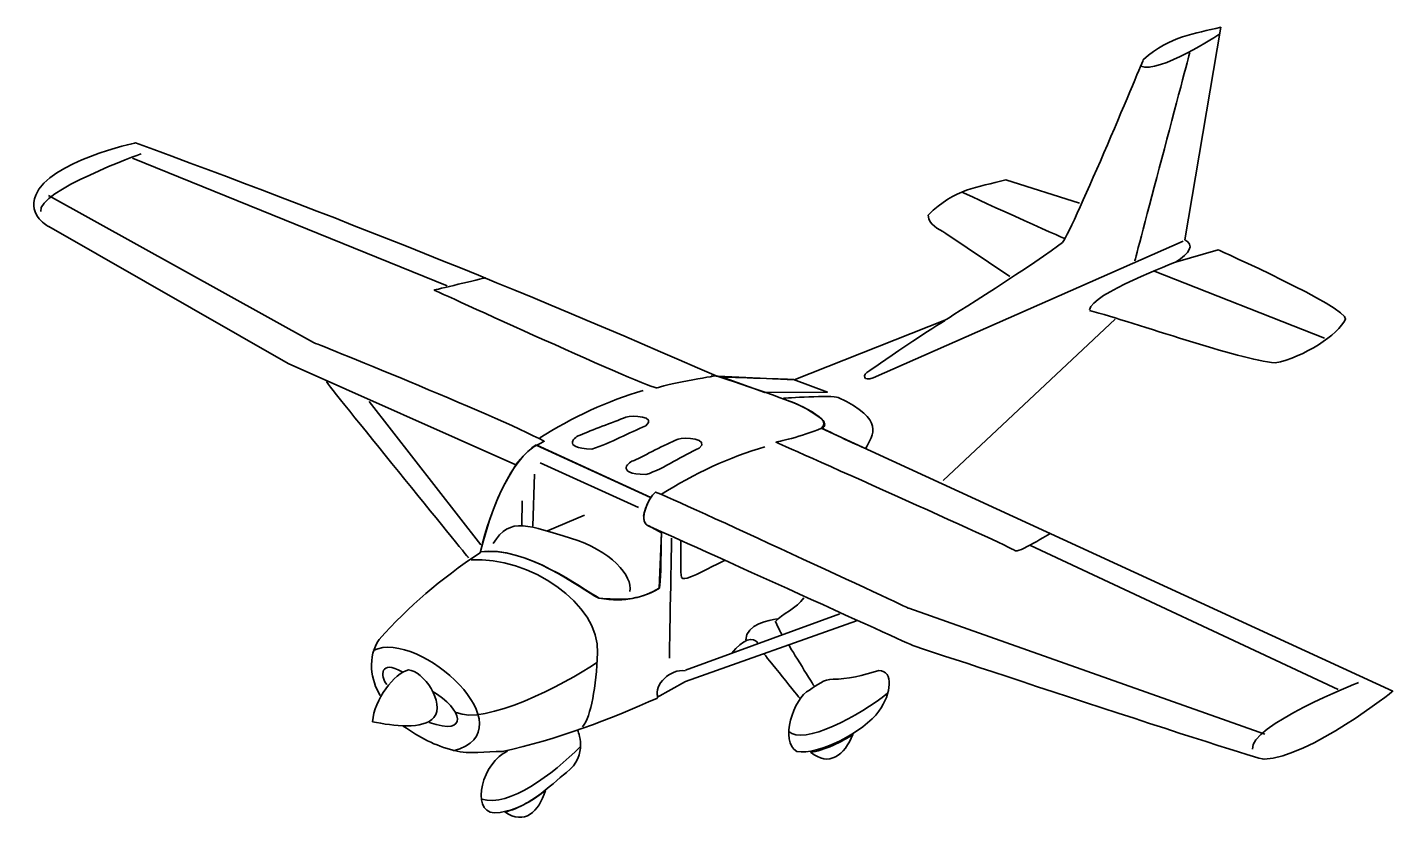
# Model space of a CAD drawing. Header units: inches. Extents: x 16 to 403, y -245 to -19.
import ezdxf

# ---------------------------------------------------------------- set-up
doc = ezdxf.new("R2010")
doc.units = ezdxf.units.IN
doc.header["$MEASUREMENT"] = 0
doc.layers.add('Layer 1', color=7, linetype='Continuous')

# ---------------------------------------------------------------- blocks, each defined once
blk = doc.blocks.new('block 2')
at = {"layer": 'Layer 1', "color": 7, "lineweight": 35}
for points in [[(134.84, -92.09), (45.49, -55.86)], [(335.27, -87.88), (383.88, -107.01)], [(324.39, -101.57), (275.6, -147.38)], [(112.68, -124.92), (144.41, -165.61)], [(160.12, -137.37), (192.51, -152.18)], [(161.22, -142.41), (189.12, -155.05)], [(159.64, -145.63), (159.08, -160.4)], [(156.1, -153.19), (156, -160.11)], [(173.8, -157.28), (163.3, -161.64)], [(387.75, -206.76), (300.39, -165.81)], [(246.29, -185.29), (202.42, -201.26)], [(251.03, -187.22), (202.42, -204.41), (194.34, -208.98)]]:
    blk.add_lwpolyline(points, dxfattribs=at)
for points, knots in [([(209.79, -117.72), (209.79, -117.72), (233.3, -118.77), (233.3, -118.77), (233.3, -118.77), (276.12, -101.92), (276.12, -101.92), (276.12, -101.92), (303.16, -84.89), (309.47, -79.81), (312.85, -75.08), (332.46, -27.86), (332.46, -27.86), (340.3, -21.14), (346.91, -20.55), (354.4, -18.74), (354.4, -18.74), (344.22, -79.11), (344.22, -79.11), (346.97, -80.45), (345.68, -82.85), (341.59, -85.43), (341.59, -85.43), (353.69, -81.92), (353.69, -81.92), (353.69, -81.92), (390.14, -98.2), (389.85, -101.57), (387.75, -106), (378.05, -112.37), (369.84, -114.03), (359.57, -113.07), (330.35, -102.71), (317.19, -99.12)], [0, 0, 0, 0, 1, 1, 1, 2, 2, 2, 3, 3, 3, 4, 4, 4, 5, 5, 5, 6, 6, 6, 7, 7, 7, 8, 8, 8, 9, 9, 9, 10, 10, 10, 11, 11, 11, 11]), ([(115.83, -208.39), (113.13, -204.33), (112.04, -197.29), (115.55, -192.49), (124.09, -182.93), (132.63, -175.61), (144.15, -167.91), (146.8, -158.36), (148.7, -151.55), (154.33, -142.99), (154.33, -142.99), (89.64, -114.17), (89.64, -114.17), (89.64, -114.17), (21.72, -75.32), (21.72, -75.32), (21.72, -75.32), (15.63, -72.32), (18, -66.39), (21.8, -56.87), (46.33, -51.53), (46.33, -51.53), (101.78, -71.85), (154.75, -92.92), (211.19, -117.72)], [0, 0, 0, 0, 1, 1, 1, 2, 2, 2, 3, 3, 3, 4, 4, 4, 5, 5, 5, 6, 6, 6, 7, 7, 7, 8, 8, 8, 8]), ([(294.5, -89.52), (294.5, -89.52), (276.33, -77.29), (276.33, -77.29), (274.06, -75.76), (271.64, -75.07), (271.36, -72.05), (279.2, -64.33), (285.05, -64.31), (293.38, -62.06), (293.38, -62.06), (314.26, -68.68), (314.26, -68.68)], [0, 0, 0, 0, 1, 1, 1, 2, 2, 2, 3, 3, 3, 4, 4, 4, 4]), ([(21.67, -66.53), (21.67, -66.53), (96.87, -108.23), (96.87, -108.23), (96.87, -108.23), (147.5, -128.45), (162.39, -136.27), (159.56, -137.6), (157.93, -138.49), (154.33, -142.83)], [0, 0, 0, 0, 1, 1, 1, 2, 2, 2, 3, 3, 3, 3]), ([(276.12, -102.1), (275.25, -102.1), (254.54, -116.31), (254.54, -116.31), (252.6, -117.46), (252.83, -119.33), (255.77, -118.24), (255.77, -118.24), (343.69, -79.46), (343.69, -79.46)], [0, 0, 0, 0, 1, 1, 1, 2, 2, 2, 3, 3, 3, 3]), ([(145.76, -89.86), (144.52, -90.11), (131.12, -93.33), (131.12, -93.33), (131.12, -93.33), (193.42, -121.88), (194.41, -121.13), (195.4, -120.39), (210.98, -117.66), (210.98, -117.66)], [0, 0, 0, 0, 1, 1, 1, 2, 2, 2, 3, 3, 3, 3]), ([(306.09, -162.33), (306.09, -162.33), (296.66, -168.29), (295.92, -167.29), (295.17, -166.3), (228.16, -136.52), (228.16, -136.52), (228.16, -136.52), (235.63, -134.93), (241.07, -132.55), (243.1, -130.37), (240.38, -129.44), (236.85, -127.09), (233.46, -124.83), (211.04, -117.66), (211.04, -117.66)], [0, 0, 0, 0, 1, 1, 1, 2, 2, 2, 3, 3, 3, 4, 4, 4, 5, 5, 5, 5]), ([(212.64, -117.98), (214.61, -118.03), (233.13, -118.73), (233.13, -118.73), (233.13, -118.73), (242.74, -122.28), (242.74, -122.28), (242.74, -122.28), (224.97, -122.37), (224.97, -122.37), (224.97, -122.37), (212.64, -117.98), (212.64, -117.98)], [0, 0, 0, 0, 1, 1, 1, 2, 2, 2, 3, 3, 3, 4, 4, 4, 4]), ([(230.28, -124.04), (230.54, -124.08), (244.11, -123.04), (245.76, -123.82), (259.54, -130.27), (255.55, -134.35), (253.66, -138.25), (251.29, -137.59), (241.16, -132.5), (241.16, -132.5), (241.16, -132.5), (245.19, -131.14), (235.28, -126.27), (232.03, -124.67), (231.5, -124.94), (230.28, -124.04)], [0, 0, 0, 0, 1, 1, 1, 2, 2, 2, 3, 3, 3, 4, 4, 4, 5, 5, 5, 5]), ([(172.58, -134.53), (175.73, -133.02), (181.73, -130.94), (185.56, -129.43), (187.27, -128.78), (194.45, -129.11), (191.18, -131.9), (186.48, -133.8), (181.48, -136.69), (175.88, -138.49), (166.77, -138.23), (171.34, -134.61), (172.58, -134.53)], [0, 0, 0, 0, 1, 1, 1, 2, 2, 2, 3, 3, 3, 4, 4, 4, 4]), ([(187.86, -141.76), (191.01, -140.26), (196.51, -137.18), (200.34, -135.67), (202.05, -135.02), (209.6, -135.47), (206.33, -138.26), (201.63, -140.16), (196.76, -143.92), (191.16, -145.72), (182.05, -145.46), (186.62, -141.84), (187.86, -141.76)], [0, 0, 0, 0, 1, 1, 1, 2, 2, 2, 3, 3, 3, 4, 4, 4, 4]), ([(240.98, -132.54), (240.98, -132.54), (403.21, -207.22), (403.21, -207.22), (403.21, -207.22), (379.71, -226.03), (366.68, -226.53), (364.58, -226.61), (267, -194.24), (267, -194.24), (267, -194.24), (197.32, -162.57), (191.36, -160.01)], [0, 0, 0, 0, 1, 1, 1, 2, 2, 2, 3, 3, 3, 4, 4, 4, 4]), ([(160.12, -137.29), (153.3, -141.38), (147.37, -154.43), (144.24, -167.65), (157.9, -166.07), (172.43, -178.09), (177.85, -180.81), (185.74, -182.16), (190.57, -180.43), (194.96, -178), (194.96, -178), (195.66, -162.21), (195.66, -162.21), (195.66, -162.21), (192.06, -160.28), (192.06, -160.28), (190.77, -159.72), (190.63, -158.73), (190.57, -157.29), (190.57, -157.29), (191.1, -155.1), (191.71, -153.96), (192.07, -153.3), (192.59, -152.2), (192.59, -152.2), (192.59, -152.2), (160.12, -137.29), (160.12, -137.29)], [0, 0, 0, 0, 1, 1, 1, 2, 2, 2, 3, 3, 3, 4, 4, 4, 5, 5, 5, 6, 6, 6, 7, 7, 7, 8, 8, 8, 9, 9, 9, 9]), ([(191.29, -159.88), (189.38, -157.83), (191.88, -152.83), (193.91, -150.67), (201.07, -153.41), (265.89, -183.68), (265.89, -183.68), (265.89, -183.68), (366.9, -219.42), (366.9, -219.42)], [0, 0, 0, 0, 1, 1, 1, 2, 2, 2, 3, 3, 3, 3]), ([(147.91, -165.29), (152.49, -157.25), (158.51, -160.44), (169.8, -163.76), (181.23, -167.13), (187.68, -174.65), (186.62, -178.86)], [0, 0, 0, 0, 1, 1, 1, 2, 2, 2, 2]), ([(144.16, -167.6), (156.88, -165.92), (173.07, -178.01), (177.94, -180.78), (183.49, -181.27), (188.8, -181.78), (195.12, -177.92), (195.54, -172.01), (195.46, -172.02), (195.64, -162)], [0, 0, 0, 0, 1, 1, 1, 2, 2, 2, 3, 3, 3, 3]), ([(201.11, -164.56), (201.17, -166.27), (201.14, -172.69), (201.2, -174.19), (201.27, -175.44), (201.92, -175.36), (202.97, -175.11), (206.01, -174.12), (211.35, -170.96), (213.58, -170.15)], [0, 0, 0, 0, 1, 1, 1, 2, 2, 2, 3, 3, 3, 3]), ([(141.61, -169.95), (157.9, -168.7), (178.24, -182.51), (177.53, -196.33), (177.04, -206.05), (175.75, -214.14), (173.26, -217.36)], [0, 0, 0, 0, 1, 1, 1, 2, 2, 2, 2]), ([(236.09, -180.71), (234.07, -183.59), (229.74, -185.36), (228, -187.38), (229.05, -189.84), (229.75, -190.97), (229.75, -190.97)], [0, 0, 0, 0, 1, 1, 1, 2, 2, 2, 2]), ([(113.65, -215.87), (119.48, -217.12), (128.1, -218.19), (131.06, -214.66), (134.37, -210.69), (128.01, -201.31), (123.8, -201.18), (119.9, -202.05), (114.01, -209.6), (113.65, -215.87)], [0, 0, 0, 0, 1, 1, 1, 2, 2, 2, 3, 3, 3, 3]), ([(237.65, -206.92), (233.17, -209.02), (229.05, -221.66), (234.09, -224.29), (239.92, -225.53), (253.15, -218.81), (257.39, -212.84), (260.94, -207.84), (261.6, -201.47), (257.39, -201.34), (252.91, -202.66), (248.35, -203.87), (244.36, -203.8), (241.75, -203.75), (239.84, -205.47), (237.65, -206.92)], [0, 0, 0, 0, 1, 1, 1, 2, 2, 2, 3, 3, 3, 4, 4, 4, 5, 5, 5, 5]), ([(194.54, -209.14), (180.84, -215.19), (166.28, -220.95), (150.47, -224.28), (145.66, -224.41), (141.34, -225.17), (136.78, -224.07), (131.24, -222.6), (127.12, -220.45), (122.33, -217.11)], [0, 0, 0, 0, 1, 1, 1, 2, 2, 2, 3, 3, 3, 3]), ([(151.98, -224.21), (145.02, -227.07), (141.1, -241.25), (148.18, -241.76), (157.3, -241.41), (164.27, -233.69), (168.66, -230.3), (175.13, -225.32), (171.82, -218.31), (171.82, -218.31)], [0, 0, 0, 0, 1, 1, 1, 2, 2, 2, 3, 3, 3, 3]), ([(237.99, -224.49), (243.16, -228.91), (247.67, -225.31), (249.99, -219.47), (247.16, -221.39), (241.53, -224.27), (237.99, -224.49)], [0, 0, 0, 0, 1, 1, 1, 2, 2, 2, 2]), ([(151.19, -241.45), (156.73, -245.39), (160.9, -241.41), (162.7, -235.38), (160.05, -237.54), (154.7, -240.91), (151.19, -241.45)], [0, 0, 0, 0, 1, 1, 1, 2, 2, 2, 2])]:
    blk.add_open_spline(points, degree=3, knots=knots, dxfattribs=at)
for points in [[(331.76, -29.79), (336.67, -32.08), (354.05, -20.67), (354.05, -20.67)], [(345.62, -25.93), (345.27, -27.16), (330, -85.08), (330, -85.08)], [(19.43, -71), (18.44, -65.29), (47.98, -54.62), (47.98, -54.62)], [(280.86, -65.42), (281.92, -66.12), (310.17, -78.76), (310.17, -78.76)], [(317.19, -98.94), (317.54, -94.38), (341.59, -85.43), (341.59, -85.43)], [(100.56, -119.32), (101.26, -120.72), (140.85, -169.3), (140.85, -169.3)], [(190.44, -121.88), (180.66, -124.53), (170.17, -129.63), (161.09, -135.27)], [(224.99, -137.87), (215.2, -140.52), (204.72, -145.63), (195.64, -151.26)], [(197.88, -197.82), (197.88, -196.58), (198.53, -163.8), (198.53, -163.8)], [(113.83, -195.62), (127.07, -189.37), (158.23, -218.35), (136.56, -224.15)], [(219.56, -192.59), (219.6, -188.17), (226.44, -187.03), (228.44, -186.68)], [(215.59, -196.43), (218.89, -192.54), (221.4, -191.37), (223.23, -193.75)], [(224.69, -196.52), (225, -197.02), (234.99, -209.3), (234.99, -209.3)], [(231.82, -194.04), (232.13, -194.84), (239.02, -205.83), (239.02, -205.83)], [(117.66, -205.34), (115.78, -202.98), (115.69, -198.05), (122.06, -201.74)], [(177.2, -199.15), (167.89, -205.56), (145.26, -216.96), (137.4, -213.25)], [(194.63, -208.72), (193.29, -205.52), (198.29, -200.69), (202.34, -201.4)], [(363.43, -223.63), (362.19, -217.18), (393.46, -204.77), (393.46, -204.77)], [(129.72, -216.05), (141.15, -220.27), (139.32, -212.11), (130.53, -207.17)], [(259.79, -207.79), (252.28, -214.02), (235.55, -222.87), (231.84, -218.61)], [(172.61, -223.04), (164.73, -230.69), (152.47, -240.29), (144.6, -237.82)]]:
    blk.add_open_spline(points, degree=3, dxfattribs=at)

msp = doc.modelspace()

# ---------------------------------------------------------------- block references
at = {"layer": 'Layer 1'}
msp.add_blockref('block 2', (0, 0), dxfattribs=at)

doc.saveas('drawing.dxf')
